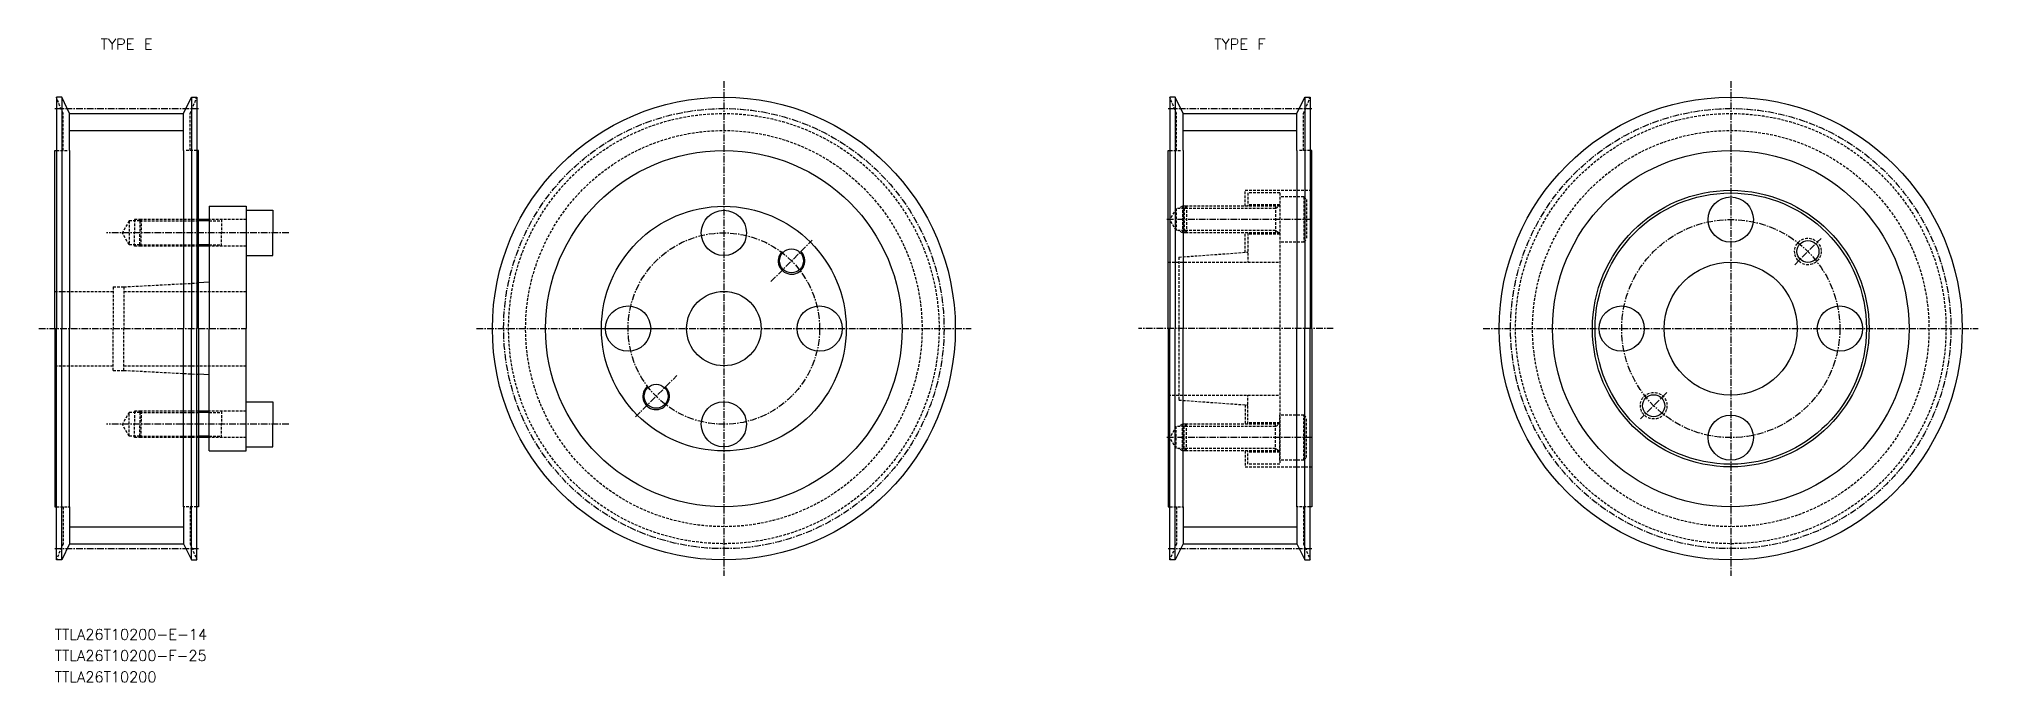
# Model space of a CAD drawing. Extents: x 4220 to 4585, y 28195 to 28316.
import ezdxf
from ezdxf.enums import TextEntityAlignment as Align

# ---------------------------------------------------------------- set-up
doc = ezdxf.new("R2010")
doc.units = 0
doc.linetypes.add('CENTER', pattern=[2, 1.25, -0.25, 0.25, -0.25])
doc.linetypes.add('DASHED', pattern=[0.75, 0.5, -0.25])
doc.layers.get('0').update_dxf_attribs({"linetype": 'CONTINUOUS'})
doc.layers.add('CENTER', color=1, linetype='CENTER')
doc.styles.add('MISUMI', font='txt.shx')

msp = doc.modelspace()

# ---------------------------------------------------------------- linework, layer by layer
at = {"color": 7, "linetype": 'CONTINUOUS'}
for p, q in [((4223.48, 28305.31), (4223.48, 28261.81)), ((4224.48, 28305.31), (4223.48, 28305.31)), ((4224.48, 28305.31), (4224.48, 28261.81)), ((4225.98, 28302.26), (4224.48, 28305.31)), ((4247.38, 28302.26), (4248.88, 28305.31)), ((4248.88, 28305.31), (4248.88, 28261.81)), ((4248.88, 28305.31), (4249.88, 28305.31)), ((4249.88, 28305.31), (4249.88, 28261.81)), ((4432.72, 28305.31), (4432.72, 28261.81)), ((4433.72, 28305.31), (4432.72, 28305.31)), ((4433.72, 28305.31), (4433.72, 28261.81)), ((4435.22, 28302.26), (4433.72, 28305.31)), ((4456.62, 28302.26), (4458.12, 28305.31)), ((4458.12, 28305.31), (4458.12, 28261.81)), ((4458.12, 28305.31), (4459.12, 28305.31)), ((4459.12, 28305.31), (4459.12, 28261.81)), ((4225.98, 28302.26), (4247.38, 28302.26)), ((4225.98, 28295.31), (4225.98, 28302.26)), ((4247.38, 28295.31), (4247.38, 28302.26)), ((4435.22, 28302.26), (4456.62, 28302.26)), ((4435.22, 28295.31), (4435.22, 28302.26)), ((4456.62, 28295.31), (4456.62, 28302.26)), ((4223.18, 28261.81), (4223.18, 28295.31)), ((4223.18, 28295.31), (4223.48, 28295.31)), ((4225.98, 28295.31), (4225.98, 28261.81)), ((4247.38, 28295.31), (4247.38, 28261.81)), ((4250.18, 28295.31), (4249.88, 28295.31)), ((4250.18, 28261.81), (4250.18, 28295.31)), ((4432.42, 28261.81), (4432.42, 28295.31)), ((4432.42, 28295.31), (4432.72, 28295.31)), ((4435.22, 28295.31), (4435.22, 28261.81)), ((4456.62, 28295.31), (4456.62, 28261.81)), ((4459.42, 28295.31), (4459.12, 28295.31)), ((4459.42, 28261.81), (4459.42, 28295.31)), ((4252.18, 28284.81), (4259.18, 28284.81)), ((4252.18, 28284.81), (4252.18, 28282.31)), ((4259.18, 28284.81), (4259.18, 28284.06)), ((4259.18, 28284.06), (4264.18, 28284.06)), ((4259.18, 28284.06), (4259.18, 28275.56)), ((4264.18, 28284.06), (4264.18, 28279.81)), ((4252.18, 28282.31), (4250.18, 28282.31)), ((4252.18, 28282.31), (4252.18, 28277.31)), ((4264.18, 28275.56), (4264.18, 28279.81)), ((4252.18, 28277.31), (4250.18, 28277.31)), ((4252.18, 28277.31), (4252.18, 28270.51)), ((4259.18, 28275.56), (4259.18, 28261.81)), ((4259.18, 28275.56), (4264.18, 28275.56)), ((4252.18, 28270.51), (4250.18, 28270.4)), ((4252.18, 28270.51), (4252.18, 28261.81)), ((4223.18, 28261.81), (4223.18, 28228.31)), ((4223.48, 28218.31), (4223.48, 28261.81)), ((4224.48, 28218.31), (4224.48, 28261.81)), ((4225.98, 28228.31), (4225.98, 28261.81)), ((4247.38, 28228.31), (4247.38, 28261.81)), ((4248.88, 28218.31), (4248.88, 28261.81)), ((4249.88, 28218.31), (4249.88, 28261.81)), ((4250.18, 28261.81), (4250.18, 28228.31)), ((4252.18, 28253.11), (4252.18, 28261.81)), ((4259.18, 28248.06), (4259.18, 28261.81)), ((4432.42, 28261.81), (4432.42, 28228.31)), ((4432.72, 28218.31), (4432.72, 28261.81)), ((4433.72, 28218.31), (4433.72, 28261.81)), ((4435.22, 28228.31), (4435.22, 28261.81)), ((4456.62, 28228.31), (4456.62, 28261.81)), ((4458.12, 28218.31), (4458.12, 28261.81)), ((4459.12, 28218.31), (4459.12, 28261.81)), ((4459.42, 28261.81), (4459.42, 28228.31)), ((4252.18, 28253.11), (4250.18, 28253.22)), ((4252.18, 28246.31), (4252.18, 28253.11)), ((4259.18, 28248.06), (4264.18, 28248.06)), ((4259.18, 28239.56), (4259.18, 28248.06)), ((4264.18, 28248.06), (4264.18, 28243.81)), ((4252.18, 28246.31), (4250.18, 28246.31)), ((4252.18, 28241.31), (4252.18, 28246.31)), ((4264.18, 28239.56), (4264.18, 28243.81)), ((4252.18, 28241.31), (4250.18, 28241.31)), ((4252.18, 28238.81), (4252.18, 28241.31)), ((4259.18, 28238.81), (4259.18, 28239.56)), ((4259.18, 28239.56), (4264.18, 28239.56)), ((4252.18, 28238.81), (4259.18, 28238.81)), ((4223.18, 28228.31), (4223.48, 28228.31)), ((4225.98, 28228.31), (4225.98, 28221.36)), ((4247.38, 28228.31), (4247.38, 28221.36)), ((4250.18, 28228.31), (4249.88, 28228.31)), ((4432.42, 28228.31), (4432.72, 28228.31)), ((4435.22, 28228.31), (4435.22, 28221.36)), ((4456.62, 28228.31), (4456.62, 28221.36)), ((4459.42, 28228.31), (4459.12, 28228.31)), ((4225.98, 28221.36), (4224.48, 28218.31)), ((4225.98, 28221.36), (4247.38, 28221.36)), ((4247.38, 28221.36), (4248.88, 28218.31)), ((4435.22, 28221.36), (4433.72, 28218.31)), ((4435.22, 28221.36), (4456.62, 28221.36)), ((4456.62, 28221.36), (4458.12, 28218.31)), ((4224.48, 28218.31), (4223.48, 28218.31)), ((4248.88, 28218.31), (4249.88, 28218.31)), ((4433.72, 28218.31), (4432.72, 28218.31)), ((4458.12, 28218.31), (4459.12, 28218.31))]:
    msp.add_line(p, q, dxfattribs=at)
at = {"color": 3, "linetype": 'DASHED'}
for p, q in [((4224.73, 28302.26), (4223.48, 28305.31)), ((4248.63, 28302.26), (4249.88, 28305.31)), ((4433.97, 28302.26), (4432.72, 28305.31)), ((4457.87, 28302.26), (4459.12, 28305.31)), ((4224.73, 28295.31), (4224.73, 28302.26)), ((4248.63, 28295.31), (4248.63, 28302.26)), ((4433.97, 28295.31), (4433.97, 28302.26)), ((4457.87, 28295.31), (4457.87, 28302.26)), ((4223.48, 28295.31), (4225.68, 28295.31)), ((4249.88, 28295.31), (4247.68, 28295.31)), ((4432.72, 28295.31), (4434.92, 28295.31)), ((4459.12, 28295.31), (4456.92, 28295.31)), ((4446.91, 28287.81), (4459.42, 28287.81)), ((4446.91, 28284.81), (4446.91, 28287.81)), ((4453.41, 28287.31), (4447.41, 28287.31)), ((4447.41, 28287.31), (4447.41, 28284.81)), ((4453.41, 28287.31), (4453.41, 28236.31)), ((4433.9, 28284.38), (4432.71, 28282.31)), ((4435.41, 28284.38), (4433.9, 28284.38)), ((4433.9, 28284.38), (4433.9, 28280.24)), ((4435.13, 28284.81), (4434.38, 28284.38)), ((4435.85, 28284.81), (4435.13, 28284.81)), ((4435.13, 28284.81), (4435.13, 28279.81)), ((4435.85, 28284.81), (4435.41, 28284.38)), ((4452.61, 28284.38), (4435.41, 28284.38)), ((4435.41, 28284.38), (4435.41, 28280.24)), ((4453.41, 28284.81), (4435.85, 28284.81)), ((4435.85, 28284.81), (4435.85, 28279.81)), ((4453.41, 28285.06), (4447.41, 28285.06)), ((4452.61, 28284.81), (4452.61, 28279.81)), ((4452.61, 28284.38), (4453.36, 28284.81)), ((4457.91, 28286.56), (4453.41, 28286.56)), ((4453.41, 28286.56), (4453.41, 28278.06)), ((4457.91, 28286.56), (4457.91, 28278.06)), ((4457.91, 28286.56), (4458.41, 28286.06)), ((4458.41, 28286.06), (4458.41, 28278.56)), ((4237.18, 28282.06), (4235.88, 28279.81)), ((4237.18, 28277.56), (4235.88, 28279.81)), ((4237.18, 28282.06), (4237.18, 28277.56)), ((4239.18, 28282.06), (4237.18, 28282.06)), ((4239.43, 28282.31), (4238.18, 28282.31)), ((4238.18, 28282.31), (4238.18, 28279.81)), ((4238.18, 28277.31), (4238.18, 28279.81)), ((4239.43, 28282.31), (4239.18, 28282.06)), ((4239.18, 28282.06), (4250.18, 28282.06)), ((4239.18, 28282.06), (4239.18, 28279.81)), ((4239.18, 28277.56), (4239.18, 28279.81)), ((4250.18, 28282.31), (4239.43, 28282.31)), ((4239.43, 28282.31), (4239.43, 28279.81)), ((4239.43, 28277.31), (4239.43, 28279.81)), ((4259.18, 28282.31), (4252.18, 28282.31)), ((4252.18, 28282.06), (4254.51, 28282.06)), ((4254.51, 28282.31), (4254.51, 28279.81)), ((4254.51, 28277.31), (4254.51, 28279.81)), ((4433.9, 28280.24), (4432.71, 28282.31)), ((4435.41, 28280.24), (4433.9, 28280.24)), ((4435.13, 28279.81), (4434.38, 28280.24)), ((4435.85, 28279.81), (4435.13, 28279.81)), ((4452.61, 28280.24), (4435.41, 28280.24)), ((4435.85, 28279.81), (4435.41, 28280.24)), ((4453.41, 28279.81), (4435.85, 28279.81)), ((4446.91, 28276.15), (4446.91, 28279.81)), ((4447.41, 28279.81), (4447.41, 28274.31)), ((4452.61, 28280.24), (4453.36, 28279.81)), ((4239.18, 28277.56), (4237.18, 28277.56)), ((4239.43, 28277.31), (4238.18, 28277.31)), ((4239.18, 28277.56), (4250.18, 28277.56)), ((4239.43, 28277.31), (4239.18, 28277.56)), ((4250.18, 28277.31), (4239.43, 28277.31)), ((4252.18, 28277.56), (4254.51, 28277.56)), ((4259.18, 28277.31), (4252.18, 28277.31)), ((4434.41, 28275.25), (4447.41, 28276.19)), ((4453.41, 28279.56), (4447.41, 28279.56)), ((4457.91, 28278.06), (4453.41, 28278.06)), ((4457.91, 28278.06), (4458.41, 28278.56)), ((4432.42, 28274.31), (4453.41, 28274.31)), ((4434.41, 28275.25), (4434.41, 28248.37)), ((4223.18, 28268.81), (4234.18, 28268.81)), ((4234.18, 28269.66), (4234.18, 28261.81)), ((4234.18, 28269.66), (4236.18, 28269.66)), ((4236.18, 28269.66), (4250.18, 28270.4)), ((4236.18, 28269.66), (4236.18, 28261.81)), ((4236.18, 28268.81), (4259.18, 28268.81)), ((4234.18, 28253.96), (4234.18, 28261.81)), ((4236.18, 28253.96), (4236.18, 28261.81)), ((4223.18, 28254.81), (4234.18, 28254.81)), ((4236.18, 28254.81), (4259.18, 28254.81)), ((4234.18, 28253.96), (4236.18, 28253.96)), ((4236.18, 28253.96), (4250.18, 28253.22)), ((4432.42, 28249.31), (4453.41, 28249.31)), ((4434.41, 28248.37), (4447.41, 28247.44)), ((4446.91, 28247.47), (4446.91, 28243.81)), ((4447.41, 28243.81), (4447.41, 28249.31)), ((4237.18, 28246.06), (4235.88, 28243.81)), ((4237.18, 28241.56), (4235.88, 28243.81)), ((4237.18, 28241.56), (4237.18, 28246.06)), ((4239.18, 28246.06), (4237.18, 28246.06)), ((4238.18, 28246.31), (4238.18, 28243.81)), ((4239.43, 28246.31), (4238.18, 28246.31)), ((4238.18, 28241.31), (4238.18, 28243.81)), ((4239.43, 28246.31), (4239.18, 28246.06)), ((4239.18, 28246.06), (4250.18, 28246.06)), ((4239.18, 28246.06), (4239.18, 28243.81)), ((4239.18, 28241.56), (4239.18, 28243.81)), ((4250.18, 28246.31), (4239.43, 28246.31)), ((4239.43, 28246.31), (4239.43, 28243.81)), ((4239.43, 28241.31), (4239.43, 28243.81)), ((4259.18, 28246.31), (4252.18, 28246.31)), ((4252.18, 28246.06), (4254.51, 28246.06)), ((4254.51, 28246.31), (4254.51, 28243.81)), ((4254.51, 28241.31), (4254.51, 28243.81)), ((4433.9, 28243.38), (4432.71, 28241.31)), ((4433.9, 28239.24), (4433.9, 28243.38)), ((4435.41, 28243.38), (4433.9, 28243.38)), ((4435.13, 28243.81), (4434.38, 28243.38)), ((4435.85, 28243.81), (4435.13, 28243.81)), ((4435.13, 28238.81), (4435.13, 28243.81)), ((4435.85, 28243.81), (4435.41, 28243.38)), ((4452.61, 28243.38), (4435.41, 28243.38)), ((4435.41, 28239.24), (4435.41, 28243.38)), ((4453.41, 28243.81), (4435.85, 28243.81)), ((4435.85, 28238.81), (4435.85, 28243.81)), ((4453.41, 28244.06), (4447.41, 28244.06)), ((4452.61, 28238.81), (4452.61, 28243.81)), ((4452.61, 28243.38), (4453.36, 28243.81)), ((4457.91, 28245.56), (4453.41, 28245.56)), ((4453.41, 28237.06), (4453.41, 28245.56)), ((4457.91, 28237.06), (4457.91, 28245.56)), ((4457.91, 28245.56), (4458.41, 28245.06)), ((4458.41, 28237.56), (4458.41, 28245.06)), ((4239.18, 28241.56), (4237.18, 28241.56)), ((4239.43, 28241.31), (4238.18, 28241.31)), ((4239.18, 28241.56), (4250.18, 28241.56)), ((4239.43, 28241.31), (4239.18, 28241.56)), ((4250.18, 28241.31), (4239.43, 28241.31)), ((4252.18, 28241.56), (4254.51, 28241.56)), ((4259.18, 28241.31), (4252.18, 28241.31)), ((4433.9, 28239.24), (4432.71, 28241.31)), ((4435.41, 28239.24), (4433.9, 28239.24)), ((4435.13, 28238.81), (4434.38, 28239.24)), ((4435.85, 28238.81), (4435.13, 28238.81)), ((4452.61, 28239.24), (4435.41, 28239.24)), ((4435.85, 28238.81), (4435.41, 28239.24)), ((4453.41, 28238.81), (4435.85, 28238.81)), ((4446.91, 28238.81), (4446.91, 28235.81)), ((4447.41, 28236.31), (4447.41, 28238.81)), ((4453.41, 28238.56), (4447.41, 28238.56)), ((4453.41, 28236.31), (4447.41, 28236.31)), ((4452.61, 28239.24), (4453.36, 28238.81)), ((4457.91, 28237.06), (4453.41, 28237.06)), ((4457.91, 28237.06), (4458.41, 28237.56)), ((4446.91, 28235.81), (4459.42, 28235.81)), ((4223.48, 28228.31), (4225.98, 28228.31)), ((4224.73, 28228.31), (4224.73, 28221.36)), ((4249.88, 28228.31), (4247.38, 28228.31)), ((4248.63, 28228.31), (4248.63, 28221.36)), ((4432.72, 28228.31), (4435.22, 28228.31)), ((4433.97, 28228.31), (4433.97, 28221.36)), ((4459.12, 28228.31), (4456.62, 28228.31)), ((4457.87, 28228.31), (4457.87, 28221.36)), ((4224.73, 28221.36), (4223.48, 28218.31)), ((4248.63, 28221.36), (4249.88, 28218.31)), ((4433.97, 28221.36), (4432.72, 28218.31)), ((4457.87, 28221.36), (4459.12, 28218.31))]:
    msp.add_line(p, q, dxfattribs=at)
at = {"color": 3, "linetype": 'CONTINUOUS'}
for p, q in [((4225.98, 28299.06), (4247.38, 28299.06)), ((4435.22, 28299.06), (4456.62, 28299.06)), ((4225.98, 28224.56), (4247.38, 28224.56)), ((4435.22, 28224.56), (4456.62, 28224.56))]:
    msp.add_line(p, q, dxfattribs=at)
at = {"color": 3}
for p, q in [((4252.18, 28282.06), (4250.18, 28282.06)), ((4252.18, 28277.56), (4250.18, 28277.56)), ((4252.18, 28246.06), (4250.18, 28246.06)), ((4252.18, 28241.56), (4250.18, 28241.56))]:
    msp.add_line(p, q, dxfattribs=at)
at = {"color": 7, "linetype": 'CONTINUOUS'}
for centre, radius in [((4348.92, 28261.81), 43.5), ((4538.15, 28261.81), 43.5), ((4348.92, 28261.81), 33.5), ((4538.15, 28261.81), 33.5), ((4538.15, 28261.81), 26), ((4538.15, 28261.81), 25.5), ((4348.92, 28261.81), 23), ((4348.92, 28261.81), 23), ((4348.92, 28279.81), 4.25), ((4538.15, 28282.31), 4.25), ((4361.64, 28274.54), 2.25), ((4552.65, 28276.31), 2.07), ((4538.15, 28261.81), 12.5), ((4348.92, 28261.81), 7), ((4330.92, 28261.81), 4.25), ((4366.92, 28261.81), 4.25), ((4517.65, 28261.81), 4.25), ((4558.65, 28261.81), 4.25), ((4336.19, 28249.08), 2.25), ((4348.92, 28243.81), 4.25), ((4523.66, 28247.31), 2.07), ((4538.15, 28241.31), 4.25)]:
    msp.add_circle(centre, radius, dxfattribs=at)
at = {"color": 3, "linetype": 'DASHED'}
for centre, radius in [((4348.92, 28261.81), 40.45), ((4538.15, 28261.81), 40.45), ((4348.92, 28261.81), 37.25), ((4538.15, 28261.81), 37.25), ((4552.65, 28276.31), 2.5), ((4523.66, 28247.31), 2.5)]:
    msp.add_circle(centre, radius, dxfattribs=at)
at = {"color": 3, "linetype": 'CONTINUOUS'}
for centre in [(4361.64, 28274.54), (4336.19, 28249.08)]:
    msp.add_arc(centre, 2.5, 135, 47, dxfattribs=at)
at = {"layer": 'CENTER', "color": 1, "linetype": 'CENTER'}
for p, q in [((4348.92, 28308.31), (4348.92, 28215.31)), ((4538.15, 28308.31), (4538.15, 28215.31)), ((4223.18, 28303.19), (4250.18, 28303.19)), ((4432.42, 28303.19), (4459.42, 28303.19)), ((4267.18, 28279.81), (4232.88, 28279.81)), ((4459.41, 28282.31), (4432.06, 28282.31)), ((4459.41, 28282.31), (4433.82, 28282.31)), ((4357.75, 28270.65), (4365.53, 28278.43)), ((4550.17, 28273.83), (4555.12, 28278.78)), ((4220.18, 28261.81), (4259.18, 28261.81)), ((4302.42, 28261.81), (4395.42, 28261.81)), ((4323.67, 28261.81), (4338.17, 28261.81)), ((4463.46, 28261.81), (4426.86, 28261.81)), ((4491.65, 28261.81), (4584.65, 28261.81)), ((4332.3, 28245.19), (4340.08, 28252.97)), ((4526.13, 28249.79), (4521.18, 28244.84)), ((4267.18, 28243.81), (4232.88, 28243.81)), ((4459.41, 28241.31), (4432.06, 28241.31)), ((4459.41, 28241.31), (4433.82, 28241.31)), ((4223.18, 28220.43), (4250.18, 28220.43)), ((4432.42, 28220.43), (4459.42, 28220.43))]:
    msp.add_line(p, q, dxfattribs=at)
for centre, radius in [((4348.92, 28261.81), 41.38), ((4538.15, 28261.81), 41.38), ((4348.92, 28261.81), 18), ((4538.15, 28261.81), 20.5)]:
    msp.add_circle(centre, radius, dxfattribs=at)

# ---------------------------------------------------------------- texts
at = {"color": 7, "linetype": 'CONTINUOUS', "style": 'MISUMI'}
for s, p in [('TYPE E', (4236.68, 28315.31)), ('TYPE F', (4445.92, 28315.31))]:
    msp.add_text(s, height=2, dxfattribs=at).set_placement(p, align=Align.MIDDLE_CENTER)
for s, p in [('TTLA26T10200-E-14', (4223.18, 28203.31)), ('TTLA26T10200-F-25', (4223.18, 28199.31)), ('TTLA26T10200', (4223.18, 28195.31))]:
    msp.add_text(s, height=2, dxfattribs=at).set_placement(p)

doc.saveas('drawing.dxf')
